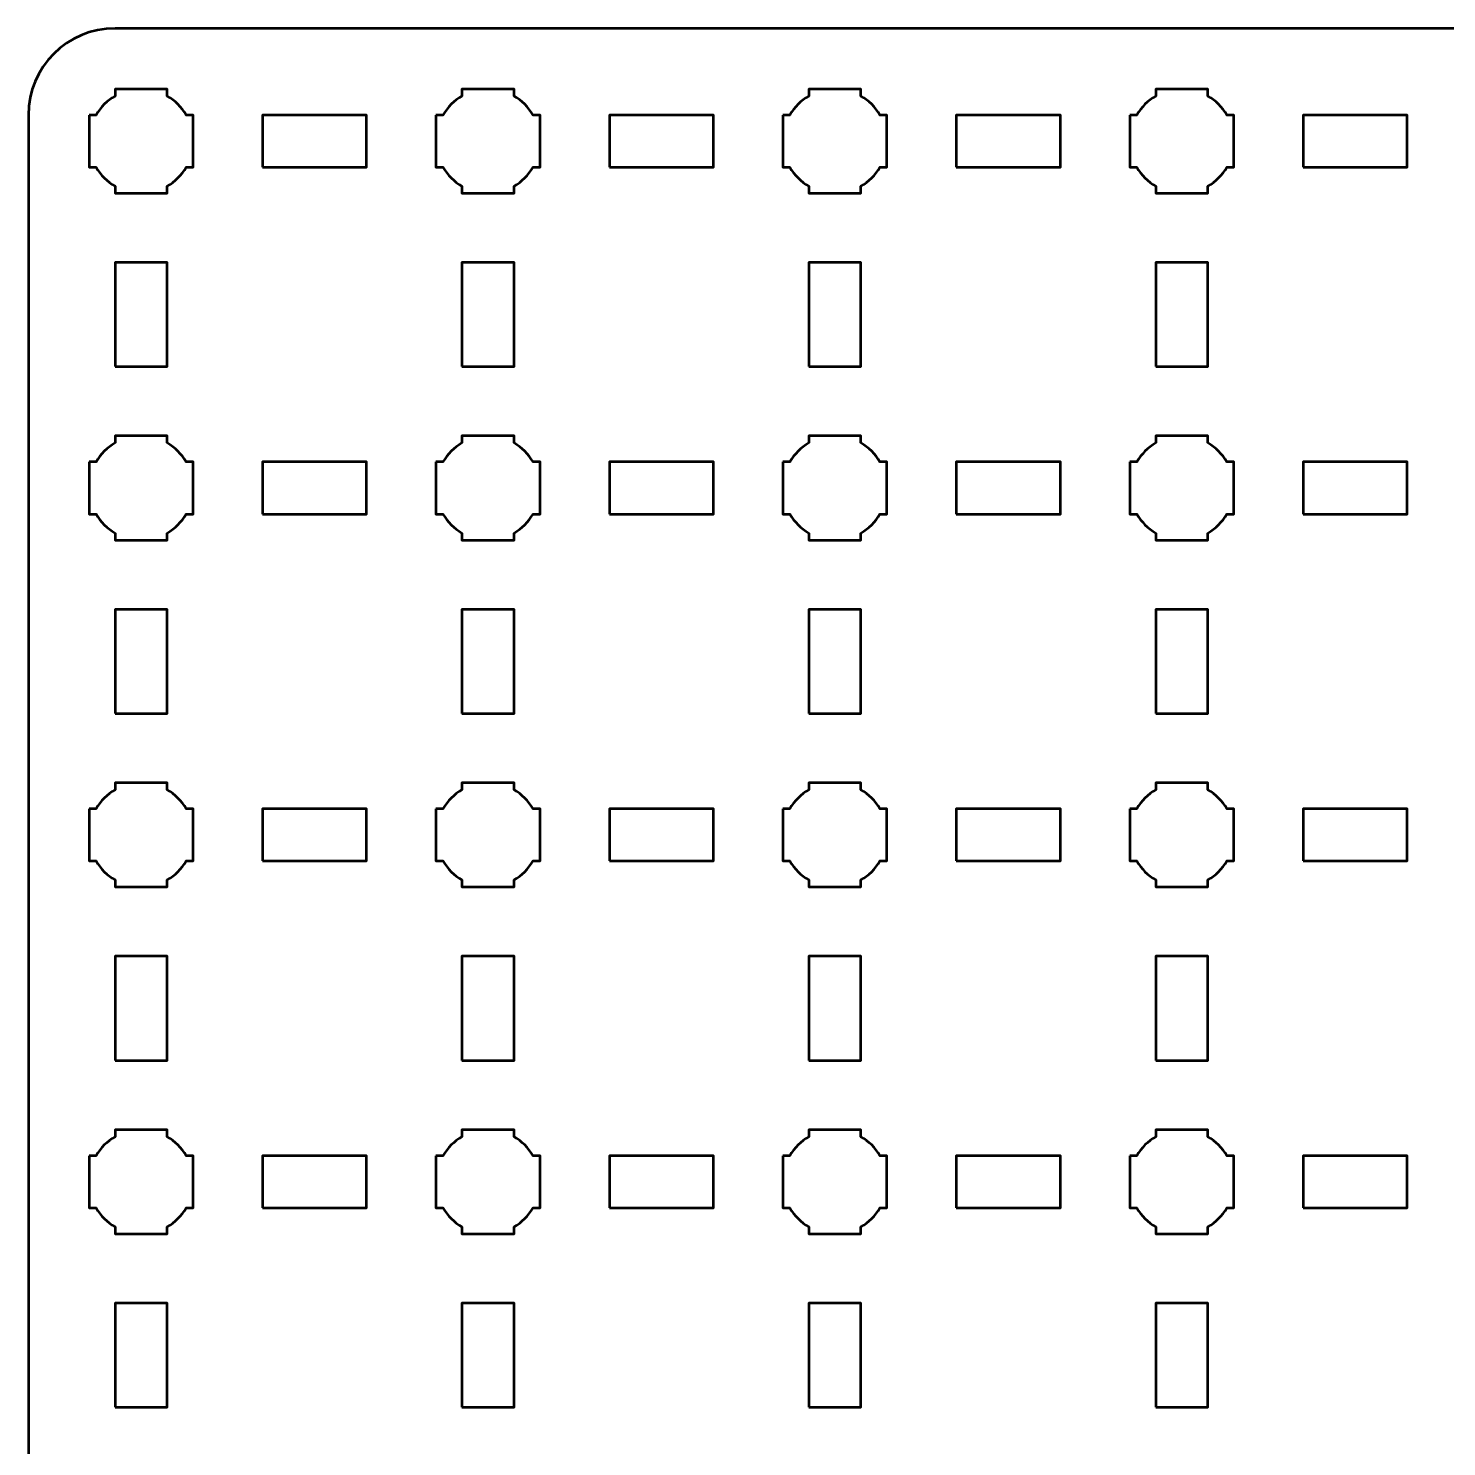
# Model space of a CAD drawing. Header units: centimetres. Extents: x -19.1 to -1.9, y -23.5 to -6.2.
# Drawn here: x -19.15 to -10.97, y -14.38 to -6.2 of the extents above; entities that cross this region are included whole.
import ezdxf

# ---------------------------------------------------------------- set-up
doc = ezdxf.new("R2010")
doc.units = ezdxf.units.CM
doc.header["$MEASUREMENT"] = 0
doc.layers.add('Layer 1', color=7, linetype='Continuous')

msp = doc.modelspace()

# ---------------------------------------------------------------- linework, layer by layer
at = {"layer": 'Layer 1', "lineweight": 53}
for points in [[(-17.8, -7), (-17.2, -7), (-17.2, -6.7), (-17.8, -6.7), (-17.8, -7)], [(-15.8, -7), (-15.2, -7), (-15.2, -6.7), (-15.8, -6.7), (-15.8, -7)], [(-13.8, -7), (-13.2, -7), (-13.2, -6.7), (-13.8, -6.7), (-13.8, -7)], [(-11.8, -7), (-11.2, -7), (-11.2, -6.7), (-11.8, -6.7), (-11.8, -7)], [(-18.65, -8.15), (-18.35, -8.15), (-18.35, -7.55), (-18.65, -7.55), (-18.65, -8.15)], [(-16.65, -8.15), (-16.35, -8.15), (-16.35, -7.55), (-16.65, -7.55), (-16.65, -8.15)], [(-14.65, -8.15), (-14.35, -8.15), (-14.35, -7.55), (-14.65, -7.55), (-14.65, -8.15)], [(-12.65, -8.15), (-12.35, -8.15), (-12.35, -7.55), (-12.65, -7.55), (-12.65, -8.15)], [(-17.8, -9), (-17.2, -9), (-17.2, -8.7), (-17.8, -8.7), (-17.8, -9)], [(-15.8, -9), (-15.2, -9), (-15.2, -8.7), (-15.8, -8.7), (-15.8, -9)], [(-13.8, -9), (-13.2, -9), (-13.2, -8.7), (-13.8, -8.7), (-13.8, -9)], [(-11.8, -9), (-11.2, -9), (-11.2, -8.7), (-11.8, -8.7), (-11.8, -9)], [(-18.65, -10.15), (-18.35, -10.15), (-18.35, -9.55), (-18.65, -9.55), (-18.65, -10.15)], [(-16.65, -10.15), (-16.35, -10.15), (-16.35, -9.55), (-16.65, -9.55), (-16.65, -10.15)], [(-14.65, -10.15), (-14.35, -10.15), (-14.35, -9.55), (-14.65, -9.55), (-14.65, -10.15)], [(-12.65, -10.15), (-12.35, -10.15), (-12.35, -9.55), (-12.65, -9.55), (-12.65, -10.15)], [(-17.8, -11), (-17.2, -11), (-17.2, -10.7), (-17.8, -10.7), (-17.8, -11)], [(-15.8, -11), (-15.2, -11), (-15.2, -10.7), (-15.8, -10.7), (-15.8, -11)], [(-13.8, -11), (-13.2, -11), (-13.2, -10.7), (-13.8, -10.7), (-13.8, -11)], [(-11.8, -11), (-11.2, -11), (-11.2, -10.7), (-11.8, -10.7), (-11.8, -11)], [(-18.65, -12.15), (-18.35, -12.15), (-18.35, -11.55), (-18.65, -11.55), (-18.65, -12.15)], [(-16.65, -12.15), (-16.35, -12.15), (-16.35, -11.55), (-16.65, -11.55), (-16.65, -12.15)], [(-14.65, -12.15), (-14.35, -12.15), (-14.35, -11.55), (-14.65, -11.55), (-14.65, -12.15)], [(-12.65, -12.15), (-12.35, -12.15), (-12.35, -11.55), (-12.65, -11.55), (-12.65, -12.15)], [(-17.8, -13), (-17.2, -13), (-17.2, -12.7), (-17.8, -12.7), (-17.8, -13)], [(-15.8, -13), (-15.2, -13), (-15.2, -12.7), (-15.8, -12.7), (-15.8, -13)], [(-13.8, -13), (-13.2, -13), (-13.2, -12.7), (-13.8, -12.7), (-13.8, -13)], [(-11.8, -13), (-11.2, -13), (-11.2, -12.7), (-11.8, -12.7), (-11.8, -13)], [(-18.65, -14.15), (-18.35, -14.15), (-18.35, -13.55), (-18.65, -13.55), (-18.65, -14.15)], [(-16.65, -14.15), (-16.35, -14.15), (-16.35, -13.55), (-16.65, -13.55), (-16.65, -14.15)], [(-14.65, -14.15), (-14.35, -14.15), (-14.35, -13.55), (-14.65, -13.55), (-14.65, -14.15)], [(-12.65, -14.15), (-12.35, -14.15), (-12.35, -13.55), (-12.65, -13.55), (-12.65, -14.15)]]:
    msp.add_lwpolyline(points, close=True, dxfattribs=at)
for points, knots in [([(-19.15, -23), (-19.15, -23), (-19.15, -6.7), (-19.15, -6.7), (-19.15, -6.7), (-19.15, -6.42391), (-18.92609, -6.2), (-18.65, -6.2), (-18.65, -6.2), (-18.65, -6.2), (-2.35, -6.2), (-2.35, -6.2), (-2.35, -6.2), (-2.07391, -6.2), (-1.85, -6.42391), (-1.85, -6.7), (-1.85, -6.7), (-1.85, -6.7), (-1.85, -23), (-1.85, -23), (-1.85, -23), (-1.85, -23.27609), (-2.07391, -23.5), (-2.35, -23.5), (-2.35, -23.5), (-2.35, -23.5), (-18.65, -23.5), (-18.65, -23.5), (-18.65, -23.5), (-18.92609, -23.5), (-19.15, -23.27609), (-19.15, -23)], [0, 0, 0, 0, 0.125, 0.125, 0.125, 0.125, 0.25, 0.25, 0.25, 0.25, 0.375, 0.375, 0.375, 0.375, 0.5, 0.5, 0.5, 0.5, 0.625, 0.625, 0.625, 0.625, 0.75, 0.75, 0.75, 0.75, 0.875, 0.875, 0.875, 0.875, 1, 1, 1, 1]), ([(-18.8, -6.7), (-18.8, -6.7), (-18.75985, -6.7), (-18.75985, -6.7), (-18.75985, -6.7), (-18.7335, -6.65447), (-18.69553, -6.6165), (-18.65, -6.59015), (-18.65, -6.59015), (-18.65, -6.59015), (-18.65, -6.55), (-18.65, -6.55), (-18.65, -6.55), (-18.65, -6.55), (-18.5, -6.55), (-18.5, -6.55), (-18.5, -6.55), (-18.5, -6.55), (-18.35, -6.55), (-18.35, -6.55), (-18.35, -6.55), (-18.35, -6.55), (-18.35, -6.59015), (-18.35, -6.59015), (-18.35, -6.59015), (-18.30447, -6.6165), (-18.2665, -6.65447), (-18.24015, -6.7), (-18.24015, -6.7), (-18.24015, -6.7), (-18.2, -6.7), (-18.2, -6.7), (-18.2, -6.7), (-18.2, -6.7), (-18.2, -6.85), (-18.2, -6.85), (-18.2, -6.85), (-18.2, -6.85), (-18.2, -7), (-18.2, -7), (-18.2, -7), (-18.2, -7), (-18.24015, -7), (-18.24015, -7), (-18.24015, -7), (-18.2665, -7.04553), (-18.30447, -7.0835), (-18.35, -7.10985), (-18.35, -7.10985), (-18.35, -7.10985), (-18.35, -7.15), (-18.35, -7.15), (-18.35, -7.15), (-18.35, -7.15), (-18.5, -7.15), (-18.5, -7.15), (-18.5, -7.15), (-18.5, -7.15), (-18.65, -7.15), (-18.65, -7.15), (-18.65, -7.15), (-18.65, -7.15), (-18.65, -7.10985), (-18.65, -7.10985), (-18.65, -7.10985), (-18.69553, -7.0835), (-18.7335, -7.04553), (-18.75985, -7), (-18.75985, -7), (-18.75985, -7), (-18.8, -7), (-18.8, -7), (-18.8, -7), (-18.8, -7), (-18.8, -6.85), (-18.8, -6.85), (-18.8, -6.85), (-18.8, -6.85), (-18.8, -6.7), (-18.8, -6.7)], [0, 0, 0, 0, 0.05, 0.05, 0.05, 0.05, 0.1, 0.1, 0.1, 0.1, 0.15, 0.15, 0.15, 0.15, 0.2, 0.2, 0.2, 0.2, 0.25, 0.25, 0.25, 0.25, 0.3, 0.3, 0.3, 0.3, 0.35, 0.35, 0.35, 0.35, 0.4, 0.4, 0.4, 0.4, 0.45, 0.45, 0.45, 0.45, 0.5, 0.5, 0.5, 0.5, 0.55, 0.55, 0.55, 0.55, 0.6, 0.6, 0.6, 0.6, 0.65, 0.65, 0.65, 0.65, 0.7, 0.7, 0.7, 0.7, 0.75, 0.75, 0.75, 0.75, 0.8, 0.8, 0.8, 0.8, 0.85, 0.85, 0.85, 0.85, 0.9, 0.9, 0.9, 0.9, 0.95, 0.95, 0.95, 0.95, 1, 1, 1, 1]), ([(-16.8, -6.7), (-16.8, -6.7), (-16.75985, -6.7), (-16.75985, -6.7), (-16.75985, -6.7), (-16.7335, -6.65447), (-16.69553, -6.6165), (-16.65, -6.59015), (-16.65, -6.59015), (-16.65, -6.59015), (-16.65, -6.55), (-16.65, -6.55), (-16.65, -6.55), (-16.65, -6.55), (-16.5, -6.55), (-16.5, -6.55), (-16.5, -6.55), (-16.5, -6.55), (-16.35, -6.55), (-16.35, -6.55), (-16.35, -6.55), (-16.35, -6.55), (-16.35, -6.59015), (-16.35, -6.59015), (-16.35, -6.59015), (-16.30447, -6.6165), (-16.2665, -6.65447), (-16.24015, -6.7), (-16.24015, -6.7), (-16.24015, -6.7), (-16.2, -6.7), (-16.2, -6.7), (-16.2, -6.7), (-16.2, -6.7), (-16.2, -6.85), (-16.2, -6.85), (-16.2, -6.85), (-16.2, -6.85), (-16.2, -7), (-16.2, -7), (-16.2, -7), (-16.2, -7), (-16.24015, -7), (-16.24015, -7), (-16.24015, -7), (-16.2665, -7.04553), (-16.30447, -7.0835), (-16.35, -7.10985), (-16.35, -7.10985), (-16.35, -7.10985), (-16.35, -7.15), (-16.35, -7.15), (-16.35, -7.15), (-16.35, -7.15), (-16.5, -7.15), (-16.5, -7.15), (-16.5, -7.15), (-16.5, -7.15), (-16.65, -7.15), (-16.65, -7.15), (-16.65, -7.15), (-16.65, -7.15), (-16.65, -7.10985), (-16.65, -7.10985), (-16.65, -7.10985), (-16.69553, -7.0835), (-16.7335, -7.04553), (-16.75985, -7), (-16.75985, -7), (-16.75985, -7), (-16.8, -7), (-16.8, -7), (-16.8, -7), (-16.8, -7), (-16.8, -6.85), (-16.8, -6.85), (-16.8, -6.85), (-16.8, -6.85), (-16.8, -6.7), (-16.8, -6.7)], [0, 0, 0, 0, 0.05, 0.05, 0.05, 0.05, 0.1, 0.1, 0.1, 0.1, 0.15, 0.15, 0.15, 0.15, 0.2, 0.2, 0.2, 0.2, 0.25, 0.25, 0.25, 0.25, 0.3, 0.3, 0.3, 0.3, 0.35, 0.35, 0.35, 0.35, 0.4, 0.4, 0.4, 0.4, 0.45, 0.45, 0.45, 0.45, 0.5, 0.5, 0.5, 0.5, 0.55, 0.55, 0.55, 0.55, 0.6, 0.6, 0.6, 0.6, 0.65, 0.65, 0.65, 0.65, 0.7, 0.7, 0.7, 0.7, 0.75, 0.75, 0.75, 0.75, 0.8, 0.8, 0.8, 0.8, 0.85, 0.85, 0.85, 0.85, 0.9, 0.9, 0.9, 0.9, 0.95, 0.95, 0.95, 0.95, 1, 1, 1, 1]), ([(-14.8, -6.7), (-14.8, -6.7), (-14.75985, -6.7), (-14.75985, -6.7), (-14.75985, -6.7), (-14.7335, -6.65447), (-14.69553, -6.6165), (-14.65, -6.59015), (-14.65, -6.59015), (-14.65, -6.59015), (-14.65, -6.55), (-14.65, -6.55), (-14.65, -6.55), (-14.65, -6.55), (-14.5, -6.55), (-14.5, -6.55), (-14.5, -6.55), (-14.5, -6.55), (-14.35, -6.55), (-14.35, -6.55), (-14.35, -6.55), (-14.35, -6.55), (-14.35, -6.59015), (-14.35, -6.59015), (-14.35, -6.59015), (-14.30447, -6.6165), (-14.2665, -6.65447), (-14.24015, -6.7), (-14.24015, -6.7), (-14.24015, -6.7), (-14.2, -6.7), (-14.2, -6.7), (-14.2, -6.7), (-14.2, -6.7), (-14.2, -6.85), (-14.2, -6.85), (-14.2, -6.85), (-14.2, -6.85), (-14.2, -7), (-14.2, -7), (-14.2, -7), (-14.2, -7), (-14.24015, -7), (-14.24015, -7), (-14.24015, -7), (-14.2665, -7.04553), (-14.30447, -7.0835), (-14.35, -7.10985), (-14.35, -7.10985), (-14.35, -7.10985), (-14.35, -7.15), (-14.35, -7.15), (-14.35, -7.15), (-14.35, -7.15), (-14.5, -7.15), (-14.5, -7.15), (-14.5, -7.15), (-14.5, -7.15), (-14.65, -7.15), (-14.65, -7.15), (-14.65, -7.15), (-14.65, -7.15), (-14.65, -7.10985), (-14.65, -7.10985), (-14.65, -7.10985), (-14.69553, -7.0835), (-14.7335, -7.04553), (-14.75985, -7), (-14.75985, -7), (-14.75985, -7), (-14.8, -7), (-14.8, -7), (-14.8, -7), (-14.8, -7), (-14.8, -6.85), (-14.8, -6.85), (-14.8, -6.85), (-14.8, -6.85), (-14.8, -6.7), (-14.8, -6.7)], [0, 0, 0, 0, 0.05, 0.05, 0.05, 0.05, 0.1, 0.1, 0.1, 0.1, 0.15, 0.15, 0.15, 0.15, 0.2, 0.2, 0.2, 0.2, 0.25, 0.25, 0.25, 0.25, 0.3, 0.3, 0.3, 0.3, 0.35, 0.35, 0.35, 0.35, 0.4, 0.4, 0.4, 0.4, 0.45, 0.45, 0.45, 0.45, 0.5, 0.5, 0.5, 0.5, 0.55, 0.55, 0.55, 0.55, 0.6, 0.6, 0.6, 0.6, 0.65, 0.65, 0.65, 0.65, 0.7, 0.7, 0.7, 0.7, 0.75, 0.75, 0.75, 0.75, 0.8, 0.8, 0.8, 0.8, 0.85, 0.85, 0.85, 0.85, 0.9, 0.9, 0.9, 0.9, 0.95, 0.95, 0.95, 0.95, 1, 1, 1, 1]), ([(-12.8, -6.7), (-12.8, -6.7), (-12.75985, -6.7), (-12.75985, -6.7), (-12.75985, -6.7), (-12.7335, -6.65447), (-12.69553, -6.6165), (-12.65, -6.59015), (-12.65, -6.59015), (-12.65, -6.59015), (-12.65, -6.55), (-12.65, -6.55), (-12.65, -6.55), (-12.65, -6.55), (-12.5, -6.55), (-12.5, -6.55), (-12.5, -6.55), (-12.5, -6.55), (-12.35, -6.55), (-12.35, -6.55), (-12.35, -6.55), (-12.35, -6.55), (-12.35, -6.59015), (-12.35, -6.59015), (-12.35, -6.59015), (-12.30447, -6.6165), (-12.2665, -6.65447), (-12.24015, -6.7), (-12.24015, -6.7), (-12.24015, -6.7), (-12.2, -6.7), (-12.2, -6.7), (-12.2, -6.7), (-12.2, -6.7), (-12.2, -6.85), (-12.2, -6.85), (-12.2, -6.85), (-12.2, -6.85), (-12.2, -7), (-12.2, -7), (-12.2, -7), (-12.2, -7), (-12.24015, -7), (-12.24015, -7), (-12.24015, -7), (-12.2665, -7.04553), (-12.30447, -7.0835), (-12.35, -7.10985), (-12.35, -7.10985), (-12.35, -7.10985), (-12.35, -7.15), (-12.35, -7.15), (-12.35, -7.15), (-12.35, -7.15), (-12.5, -7.15), (-12.5, -7.15), (-12.5, -7.15), (-12.5, -7.15), (-12.65, -7.15), (-12.65, -7.15), (-12.65, -7.15), (-12.65, -7.15), (-12.65, -7.10985), (-12.65, -7.10985), (-12.65, -7.10985), (-12.69553, -7.0835), (-12.7335, -7.04553), (-12.75985, -7), (-12.75985, -7), (-12.75985, -7), (-12.8, -7), (-12.8, -7), (-12.8, -7), (-12.8, -7), (-12.8, -6.85), (-12.8, -6.85), (-12.8, -6.85), (-12.8, -6.85), (-12.8, -6.7), (-12.8, -6.7)], [0, 0, 0, 0, 0.05, 0.05, 0.05, 0.05, 0.1, 0.1, 0.1, 0.1, 0.15, 0.15, 0.15, 0.15, 0.2, 0.2, 0.2, 0.2, 0.25, 0.25, 0.25, 0.25, 0.3, 0.3, 0.3, 0.3, 0.35, 0.35, 0.35, 0.35, 0.4, 0.4, 0.4, 0.4, 0.45, 0.45, 0.45, 0.45, 0.5, 0.5, 0.5, 0.5, 0.55, 0.55, 0.55, 0.55, 0.6, 0.6, 0.6, 0.6, 0.65, 0.65, 0.65, 0.65, 0.7, 0.7, 0.7, 0.7, 0.75, 0.75, 0.75, 0.75, 0.8, 0.8, 0.8, 0.8, 0.85, 0.85, 0.85, 0.85, 0.9, 0.9, 0.9, 0.9, 0.95, 0.95, 0.95, 0.95, 1, 1, 1, 1]), ([(-18.8, -8.7), (-18.8, -8.7), (-18.75985, -8.7), (-18.75985, -8.7), (-18.75985, -8.7), (-18.7335, -8.65447), (-18.69553, -8.6165), (-18.65, -8.59015), (-18.65, -8.59015), (-18.65, -8.59015), (-18.65, -8.55), (-18.65, -8.55), (-18.65, -8.55), (-18.65, -8.55), (-18.5, -8.55), (-18.5, -8.55), (-18.5, -8.55), (-18.5, -8.55), (-18.35, -8.55), (-18.35, -8.55), (-18.35, -8.55), (-18.35, -8.55), (-18.35, -8.59015), (-18.35, -8.59015), (-18.35, -8.59015), (-18.30447, -8.6165), (-18.2665, -8.65447), (-18.24015, -8.7), (-18.24015, -8.7), (-18.24015, -8.7), (-18.2, -8.7), (-18.2, -8.7), (-18.2, -8.7), (-18.2, -8.7), (-18.2, -8.85), (-18.2, -8.85), (-18.2, -8.85), (-18.2, -8.85), (-18.2, -9), (-18.2, -9), (-18.2, -9), (-18.2, -9), (-18.24015, -9), (-18.24015, -9), (-18.24015, -9), (-18.2665, -9.04553), (-18.30447, -9.0835), (-18.35, -9.10985), (-18.35, -9.10985), (-18.35, -9.10985), (-18.35, -9.15), (-18.35, -9.15), (-18.35, -9.15), (-18.35, -9.15), (-18.5, -9.15), (-18.5, -9.15), (-18.5, -9.15), (-18.5, -9.15), (-18.65, -9.15), (-18.65, -9.15), (-18.65, -9.15), (-18.65, -9.15), (-18.65, -9.10985), (-18.65, -9.10985), (-18.65, -9.10985), (-18.69553, -9.0835), (-18.7335, -9.04553), (-18.75985, -9), (-18.75985, -9), (-18.75985, -9), (-18.8, -9), (-18.8, -9), (-18.8, -9), (-18.8, -9), (-18.8, -8.85), (-18.8, -8.85), (-18.8, -8.85), (-18.8, -8.85), (-18.8, -8.7), (-18.8, -8.7)], [0, 0, 0, 0, 0.05, 0.05, 0.05, 0.05, 0.1, 0.1, 0.1, 0.1, 0.15, 0.15, 0.15, 0.15, 0.2, 0.2, 0.2, 0.2, 0.25, 0.25, 0.25, 0.25, 0.3, 0.3, 0.3, 0.3, 0.35, 0.35, 0.35, 0.35, 0.4, 0.4, 0.4, 0.4, 0.45, 0.45, 0.45, 0.45, 0.5, 0.5, 0.5, 0.5, 0.55, 0.55, 0.55, 0.55, 0.6, 0.6, 0.6, 0.6, 0.65, 0.65, 0.65, 0.65, 0.7, 0.7, 0.7, 0.7, 0.75, 0.75, 0.75, 0.75, 0.8, 0.8, 0.8, 0.8, 0.85, 0.85, 0.85, 0.85, 0.9, 0.9, 0.9, 0.9, 0.95, 0.95, 0.95, 0.95, 1, 1, 1, 1]), ([(-16.8, -8.7), (-16.8, -8.7), (-16.75985, -8.7), (-16.75985, -8.7), (-16.75985, -8.7), (-16.7335, -8.65447), (-16.69553, -8.6165), (-16.65, -8.59015), (-16.65, -8.59015), (-16.65, -8.59015), (-16.65, -8.55), (-16.65, -8.55), (-16.65, -8.55), (-16.65, -8.55), (-16.5, -8.55), (-16.5, -8.55), (-16.5, -8.55), (-16.5, -8.55), (-16.35, -8.55), (-16.35, -8.55), (-16.35, -8.55), (-16.35, -8.55), (-16.35, -8.59015), (-16.35, -8.59015), (-16.35, -8.59015), (-16.30447, -8.6165), (-16.2665, -8.65447), (-16.24015, -8.7), (-16.24015, -8.7), (-16.24015, -8.7), (-16.2, -8.7), (-16.2, -8.7), (-16.2, -8.7), (-16.2, -8.7), (-16.2, -8.85), (-16.2, -8.85), (-16.2, -8.85), (-16.2, -8.85), (-16.2, -9), (-16.2, -9), (-16.2, -9), (-16.2, -9), (-16.24015, -9), (-16.24015, -9), (-16.24015, -9), (-16.2665, -9.04553), (-16.30447, -9.0835), (-16.35, -9.10985), (-16.35, -9.10985), (-16.35, -9.10985), (-16.35, -9.15), (-16.35, -9.15), (-16.35, -9.15), (-16.35, -9.15), (-16.5, -9.15), (-16.5, -9.15), (-16.5, -9.15), (-16.5, -9.15), (-16.65, -9.15), (-16.65, -9.15), (-16.65, -9.15), (-16.65, -9.15), (-16.65, -9.10985), (-16.65, -9.10985), (-16.65, -9.10985), (-16.69553, -9.0835), (-16.7335, -9.04553), (-16.75985, -9), (-16.75985, -9), (-16.75985, -9), (-16.8, -9), (-16.8, -9), (-16.8, -9), (-16.8, -9), (-16.8, -8.85), (-16.8, -8.85), (-16.8, -8.85), (-16.8, -8.85), (-16.8, -8.7), (-16.8, -8.7)], [0, 0, 0, 0, 0.05, 0.05, 0.05, 0.05, 0.1, 0.1, 0.1, 0.1, 0.15, 0.15, 0.15, 0.15, 0.2, 0.2, 0.2, 0.2, 0.25, 0.25, 0.25, 0.25, 0.3, 0.3, 0.3, 0.3, 0.35, 0.35, 0.35, 0.35, 0.4, 0.4, 0.4, 0.4, 0.45, 0.45, 0.45, 0.45, 0.5, 0.5, 0.5, 0.5, 0.55, 0.55, 0.55, 0.55, 0.6, 0.6, 0.6, 0.6, 0.65, 0.65, 0.65, 0.65, 0.7, 0.7, 0.7, 0.7, 0.75, 0.75, 0.75, 0.75, 0.8, 0.8, 0.8, 0.8, 0.85, 0.85, 0.85, 0.85, 0.9, 0.9, 0.9, 0.9, 0.95, 0.95, 0.95, 0.95, 1, 1, 1, 1]), ([(-14.8, -8.7), (-14.8, -8.7), (-14.75985, -8.7), (-14.75985, -8.7), (-14.75985, -8.7), (-14.7335, -8.65447), (-14.69553, -8.6165), (-14.65, -8.59015), (-14.65, -8.59015), (-14.65, -8.59015), (-14.65, -8.55), (-14.65, -8.55), (-14.65, -8.55), (-14.65, -8.55), (-14.5, -8.55), (-14.5, -8.55), (-14.5, -8.55), (-14.5, -8.55), (-14.35, -8.55), (-14.35, -8.55), (-14.35, -8.55), (-14.35, -8.55), (-14.35, -8.59015), (-14.35, -8.59015), (-14.35, -8.59015), (-14.30447, -8.6165), (-14.2665, -8.65447), (-14.24015, -8.7), (-14.24015, -8.7), (-14.24015, -8.7), (-14.2, -8.7), (-14.2, -8.7), (-14.2, -8.7), (-14.2, -8.7), (-14.2, -8.85), (-14.2, -8.85), (-14.2, -8.85), (-14.2, -8.85), (-14.2, -9), (-14.2, -9), (-14.2, -9), (-14.2, -9), (-14.24015, -9), (-14.24015, -9), (-14.24015, -9), (-14.2665, -9.04553), (-14.30447, -9.0835), (-14.35, -9.10985), (-14.35, -9.10985), (-14.35, -9.10985), (-14.35, -9.15), (-14.35, -9.15), (-14.35, -9.15), (-14.35, -9.15), (-14.5, -9.15), (-14.5, -9.15), (-14.5, -9.15), (-14.5, -9.15), (-14.65, -9.15), (-14.65, -9.15), (-14.65, -9.15), (-14.65, -9.15), (-14.65, -9.10985), (-14.65, -9.10985), (-14.65, -9.10985), (-14.69553, -9.0835), (-14.7335, -9.04553), (-14.75985, -9), (-14.75985, -9), (-14.75985, -9), (-14.8, -9), (-14.8, -9), (-14.8, -9), (-14.8, -9), (-14.8, -8.85), (-14.8, -8.85), (-14.8, -8.85), (-14.8, -8.85), (-14.8, -8.7), (-14.8, -8.7)], [0, 0, 0, 0, 0.05, 0.05, 0.05, 0.05, 0.1, 0.1, 0.1, 0.1, 0.15, 0.15, 0.15, 0.15, 0.2, 0.2, 0.2, 0.2, 0.25, 0.25, 0.25, 0.25, 0.3, 0.3, 0.3, 0.3, 0.35, 0.35, 0.35, 0.35, 0.4, 0.4, 0.4, 0.4, 0.45, 0.45, 0.45, 0.45, 0.5, 0.5, 0.5, 0.5, 0.55, 0.55, 0.55, 0.55, 0.6, 0.6, 0.6, 0.6, 0.65, 0.65, 0.65, 0.65, 0.7, 0.7, 0.7, 0.7, 0.75, 0.75, 0.75, 0.75, 0.8, 0.8, 0.8, 0.8, 0.85, 0.85, 0.85, 0.85, 0.9, 0.9, 0.9, 0.9, 0.95, 0.95, 0.95, 0.95, 1, 1, 1, 1]), ([(-12.8, -8.7), (-12.8, -8.7), (-12.75985, -8.7), (-12.75985, -8.7), (-12.75985, -8.7), (-12.7335, -8.65447), (-12.69553, -8.6165), (-12.65, -8.59015), (-12.65, -8.59015), (-12.65, -8.59015), (-12.65, -8.55), (-12.65, -8.55), (-12.65, -8.55), (-12.65, -8.55), (-12.5, -8.55), (-12.5, -8.55), (-12.5, -8.55), (-12.5, -8.55), (-12.35, -8.55), (-12.35, -8.55), (-12.35, -8.55), (-12.35, -8.55), (-12.35, -8.59015), (-12.35, -8.59015), (-12.35, -8.59015), (-12.30447, -8.6165), (-12.2665, -8.65447), (-12.24015, -8.7), (-12.24015, -8.7), (-12.24015, -8.7), (-12.2, -8.7), (-12.2, -8.7), (-12.2, -8.7), (-12.2, -8.7), (-12.2, -8.85), (-12.2, -8.85), (-12.2, -8.85), (-12.2, -8.85), (-12.2, -9), (-12.2, -9), (-12.2, -9), (-12.2, -9), (-12.24015, -9), (-12.24015, -9), (-12.24015, -9), (-12.2665, -9.04553), (-12.30447, -9.0835), (-12.35, -9.10985), (-12.35, -9.10985), (-12.35, -9.10985), (-12.35, -9.15), (-12.35, -9.15), (-12.35, -9.15), (-12.35, -9.15), (-12.5, -9.15), (-12.5, -9.15), (-12.5, -9.15), (-12.5, -9.15), (-12.65, -9.15), (-12.65, -9.15), (-12.65, -9.15), (-12.65, -9.15), (-12.65, -9.10985), (-12.65, -9.10985), (-12.65, -9.10985), (-12.69553, -9.0835), (-12.7335, -9.04553), (-12.75985, -9), (-12.75985, -9), (-12.75985, -9), (-12.8, -9), (-12.8, -9), (-12.8, -9), (-12.8, -9), (-12.8, -8.85), (-12.8, -8.85), (-12.8, -8.85), (-12.8, -8.85), (-12.8, -8.7), (-12.8, -8.7)], [0, 0, 0, 0, 0.05, 0.05, 0.05, 0.05, 0.1, 0.1, 0.1, 0.1, 0.15, 0.15, 0.15, 0.15, 0.2, 0.2, 0.2, 0.2, 0.25, 0.25, 0.25, 0.25, 0.3, 0.3, 0.3, 0.3, 0.35, 0.35, 0.35, 0.35, 0.4, 0.4, 0.4, 0.4, 0.45, 0.45, 0.45, 0.45, 0.5, 0.5, 0.5, 0.5, 0.55, 0.55, 0.55, 0.55, 0.6, 0.6, 0.6, 0.6, 0.65, 0.65, 0.65, 0.65, 0.7, 0.7, 0.7, 0.7, 0.75, 0.75, 0.75, 0.75, 0.8, 0.8, 0.8, 0.8, 0.85, 0.85, 0.85, 0.85, 0.9, 0.9, 0.9, 0.9, 0.95, 0.95, 0.95, 0.95, 1, 1, 1, 1]), ([(-18.8, -10.7), (-18.8, -10.7), (-18.75985, -10.7), (-18.75985, -10.7), (-18.75985, -10.7), (-18.7335, -10.65447), (-18.69553, -10.6165), (-18.65, -10.59015), (-18.65, -10.59015), (-18.65, -10.59015), (-18.65, -10.55), (-18.65, -10.55), (-18.65, -10.55), (-18.65, -10.55), (-18.5, -10.55), (-18.5, -10.55), (-18.5, -10.55), (-18.5, -10.55), (-18.35, -10.55), (-18.35, -10.55), (-18.35, -10.55), (-18.35, -10.55), (-18.35, -10.59015), (-18.35, -10.59015), (-18.35, -10.59015), (-18.30447, -10.6165), (-18.2665, -10.65447), (-18.24015, -10.7), (-18.24015, -10.7), (-18.24015, -10.7), (-18.2, -10.7), (-18.2, -10.7), (-18.2, -10.7), (-18.2, -10.7), (-18.2, -10.85), (-18.2, -10.85), (-18.2, -10.85), (-18.2, -10.85), (-18.2, -11), (-18.2, -11), (-18.2, -11), (-18.2, -11), (-18.24015, -11), (-18.24015, -11), (-18.24015, -11), (-18.2665, -11.04553), (-18.30447, -11.0835), (-18.35, -11.10985), (-18.35, -11.10985), (-18.35, -11.10985), (-18.35, -11.15), (-18.35, -11.15), (-18.35, -11.15), (-18.35, -11.15), (-18.5, -11.15), (-18.5, -11.15), (-18.5, -11.15), (-18.5, -11.15), (-18.65, -11.15), (-18.65, -11.15), (-18.65, -11.15), (-18.65, -11.15), (-18.65, -11.10985), (-18.65, -11.10985), (-18.65, -11.10985), (-18.69553, -11.0835), (-18.7335, -11.04553), (-18.75985, -11), (-18.75985, -11), (-18.75985, -11), (-18.8, -11), (-18.8, -11), (-18.8, -11), (-18.8, -11), (-18.8, -10.85), (-18.8, -10.85), (-18.8, -10.85), (-18.8, -10.85), (-18.8, -10.7), (-18.8, -10.7)], [0, 0, 0, 0, 0.05, 0.05, 0.05, 0.05, 0.1, 0.1, 0.1, 0.1, 0.15, 0.15, 0.15, 0.15, 0.2, 0.2, 0.2, 0.2, 0.25, 0.25, 0.25, 0.25, 0.3, 0.3, 0.3, 0.3, 0.35, 0.35, 0.35, 0.35, 0.4, 0.4, 0.4, 0.4, 0.45, 0.45, 0.45, 0.45, 0.5, 0.5, 0.5, 0.5, 0.55, 0.55, 0.55, 0.55, 0.6, 0.6, 0.6, 0.6, 0.65, 0.65, 0.65, 0.65, 0.7, 0.7, 0.7, 0.7, 0.75, 0.75, 0.75, 0.75, 0.8, 0.8, 0.8, 0.8, 0.85, 0.85, 0.85, 0.85, 0.9, 0.9, 0.9, 0.9, 0.95, 0.95, 0.95, 0.95, 1, 1, 1, 1]), ([(-16.8, -10.7), (-16.8, -10.7), (-16.75985, -10.7), (-16.75985, -10.7), (-16.75985, -10.7), (-16.7335, -10.65447), (-16.69553, -10.6165), (-16.65, -10.59015), (-16.65, -10.59015), (-16.65, -10.59015), (-16.65, -10.55), (-16.65, -10.55), (-16.65, -10.55), (-16.65, -10.55), (-16.5, -10.55), (-16.5, -10.55), (-16.5, -10.55), (-16.5, -10.55), (-16.35, -10.55), (-16.35, -10.55), (-16.35, -10.55), (-16.35, -10.55), (-16.35, -10.59015), (-16.35, -10.59015), (-16.35, -10.59015), (-16.30447, -10.6165), (-16.2665, -10.65447), (-16.24015, -10.7), (-16.24015, -10.7), (-16.24015, -10.7), (-16.2, -10.7), (-16.2, -10.7), (-16.2, -10.7), (-16.2, -10.7), (-16.2, -10.85), (-16.2, -10.85), (-16.2, -10.85), (-16.2, -10.85), (-16.2, -11), (-16.2, -11), (-16.2, -11), (-16.2, -11), (-16.24015, -11), (-16.24015, -11), (-16.24015, -11), (-16.2665, -11.04553), (-16.30447, -11.0835), (-16.35, -11.10985), (-16.35, -11.10985), (-16.35, -11.10985), (-16.35, -11.15), (-16.35, -11.15), (-16.35, -11.15), (-16.35, -11.15), (-16.5, -11.15), (-16.5, -11.15), (-16.5, -11.15), (-16.5, -11.15), (-16.65, -11.15), (-16.65, -11.15), (-16.65, -11.15), (-16.65, -11.15), (-16.65, -11.10985), (-16.65, -11.10985), (-16.65, -11.10985), (-16.69553, -11.0835), (-16.7335, -11.04553), (-16.75985, -11), (-16.75985, -11), (-16.75985, -11), (-16.8, -11), (-16.8, -11), (-16.8, -11), (-16.8, -11), (-16.8, -10.85), (-16.8, -10.85), (-16.8, -10.85), (-16.8, -10.85), (-16.8, -10.7), (-16.8, -10.7)], [0, 0, 0, 0, 0.05, 0.05, 0.05, 0.05, 0.1, 0.1, 0.1, 0.1, 0.15, 0.15, 0.15, 0.15, 0.2, 0.2, 0.2, 0.2, 0.25, 0.25, 0.25, 0.25, 0.3, 0.3, 0.3, 0.3, 0.35, 0.35, 0.35, 0.35, 0.4, 0.4, 0.4, 0.4, 0.45, 0.45, 0.45, 0.45, 0.5, 0.5, 0.5, 0.5, 0.55, 0.55, 0.55, 0.55, 0.6, 0.6, 0.6, 0.6, 0.65, 0.65, 0.65, 0.65, 0.7, 0.7, 0.7, 0.7, 0.75, 0.75, 0.75, 0.75, 0.8, 0.8, 0.8, 0.8, 0.85, 0.85, 0.85, 0.85, 0.9, 0.9, 0.9, 0.9, 0.95, 0.95, 0.95, 0.95, 1, 1, 1, 1]), ([(-14.8, -10.7), (-14.8, -10.7), (-14.75985, -10.7), (-14.75985, -10.7), (-14.75985, -10.7), (-14.7335, -10.65447), (-14.69553, -10.6165), (-14.65, -10.59015), (-14.65, -10.59015), (-14.65, -10.59015), (-14.65, -10.55), (-14.65, -10.55), (-14.65, -10.55), (-14.65, -10.55), (-14.5, -10.55), (-14.5, -10.55), (-14.5, -10.55), (-14.5, -10.55), (-14.35, -10.55), (-14.35, -10.55), (-14.35, -10.55), (-14.35, -10.55), (-14.35, -10.59015), (-14.35, -10.59015), (-14.35, -10.59015), (-14.30447, -10.6165), (-14.2665, -10.65447), (-14.24015, -10.7), (-14.24015, -10.7), (-14.24015, -10.7), (-14.2, -10.7), (-14.2, -10.7), (-14.2, -10.7), (-14.2, -10.7), (-14.2, -10.85), (-14.2, -10.85), (-14.2, -10.85), (-14.2, -10.85), (-14.2, -11), (-14.2, -11), (-14.2, -11), (-14.2, -11), (-14.24015, -11), (-14.24015, -11), (-14.24015, -11), (-14.2665, -11.04553), (-14.30447, -11.0835), (-14.35, -11.10985), (-14.35, -11.10985), (-14.35, -11.10985), (-14.35, -11.15), (-14.35, -11.15), (-14.35, -11.15), (-14.35, -11.15), (-14.5, -11.15), (-14.5, -11.15), (-14.5, -11.15), (-14.5, -11.15), (-14.65, -11.15), (-14.65, -11.15), (-14.65, -11.15), (-14.65, -11.15), (-14.65, -11.10985), (-14.65, -11.10985), (-14.65, -11.10985), (-14.69553, -11.0835), (-14.7335, -11.04553), (-14.75985, -11), (-14.75985, -11), (-14.75985, -11), (-14.8, -11), (-14.8, -11), (-14.8, -11), (-14.8, -11), (-14.8, -10.85), (-14.8, -10.85), (-14.8, -10.85), (-14.8, -10.85), (-14.8, -10.7), (-14.8, -10.7)], [0, 0, 0, 0, 0.05, 0.05, 0.05, 0.05, 0.1, 0.1, 0.1, 0.1, 0.15, 0.15, 0.15, 0.15, 0.2, 0.2, 0.2, 0.2, 0.25, 0.25, 0.25, 0.25, 0.3, 0.3, 0.3, 0.3, 0.35, 0.35, 0.35, 0.35, 0.4, 0.4, 0.4, 0.4, 0.45, 0.45, 0.45, 0.45, 0.5, 0.5, 0.5, 0.5, 0.55, 0.55, 0.55, 0.55, 0.6, 0.6, 0.6, 0.6, 0.65, 0.65, 0.65, 0.65, 0.7, 0.7, 0.7, 0.7, 0.75, 0.75, 0.75, 0.75, 0.8, 0.8, 0.8, 0.8, 0.85, 0.85, 0.85, 0.85, 0.9, 0.9, 0.9, 0.9, 0.95, 0.95, 0.95, 0.95, 1, 1, 1, 1]), ([(-12.8, -10.7), (-12.8, -10.7), (-12.75985, -10.7), (-12.75985, -10.7), (-12.75985, -10.7), (-12.7335, -10.65447), (-12.69553, -10.6165), (-12.65, -10.59015), (-12.65, -10.59015), (-12.65, -10.59015), (-12.65, -10.55), (-12.65, -10.55), (-12.65, -10.55), (-12.65, -10.55), (-12.5, -10.55), (-12.5, -10.55), (-12.5, -10.55), (-12.5, -10.55), (-12.35, -10.55), (-12.35, -10.55), (-12.35, -10.55), (-12.35, -10.55), (-12.35, -10.59015), (-12.35, -10.59015), (-12.35, -10.59015), (-12.30447, -10.6165), (-12.2665, -10.65447), (-12.24015, -10.7), (-12.24015, -10.7), (-12.24015, -10.7), (-12.2, -10.7), (-12.2, -10.7), (-12.2, -10.7), (-12.2, -10.7), (-12.2, -10.85), (-12.2, -10.85), (-12.2, -10.85), (-12.2, -10.85), (-12.2, -11), (-12.2, -11), (-12.2, -11), (-12.2, -11), (-12.24015, -11), (-12.24015, -11), (-12.24015, -11), (-12.2665, -11.04553), (-12.30447, -11.0835), (-12.35, -11.10985), (-12.35, -11.10985), (-12.35, -11.10985), (-12.35, -11.15), (-12.35, -11.15), (-12.35, -11.15), (-12.35, -11.15), (-12.5, -11.15), (-12.5, -11.15), (-12.5, -11.15), (-12.5, -11.15), (-12.65, -11.15), (-12.65, -11.15), (-12.65, -11.15), (-12.65, -11.15), (-12.65, -11.10985), (-12.65, -11.10985), (-12.65, -11.10985), (-12.69553, -11.0835), (-12.7335, -11.04553), (-12.75985, -11), (-12.75985, -11), (-12.75985, -11), (-12.8, -11), (-12.8, -11), (-12.8, -11), (-12.8, -11), (-12.8, -10.85), (-12.8, -10.85), (-12.8, -10.85), (-12.8, -10.85), (-12.8, -10.7), (-12.8, -10.7)], [0, 0, 0, 0, 0.05, 0.05, 0.05, 0.05, 0.1, 0.1, 0.1, 0.1, 0.15, 0.15, 0.15, 0.15, 0.2, 0.2, 0.2, 0.2, 0.25, 0.25, 0.25, 0.25, 0.3, 0.3, 0.3, 0.3, 0.35, 0.35, 0.35, 0.35, 0.4, 0.4, 0.4, 0.4, 0.45, 0.45, 0.45, 0.45, 0.5, 0.5, 0.5, 0.5, 0.55, 0.55, 0.55, 0.55, 0.6, 0.6, 0.6, 0.6, 0.65, 0.65, 0.65, 0.65, 0.7, 0.7, 0.7, 0.7, 0.75, 0.75, 0.75, 0.75, 0.8, 0.8, 0.8, 0.8, 0.85, 0.85, 0.85, 0.85, 0.9, 0.9, 0.9, 0.9, 0.95, 0.95, 0.95, 0.95, 1, 1, 1, 1]), ([(-18.8, -12.7), (-18.8, -12.7), (-18.75985, -12.7), (-18.75985, -12.7), (-18.75985, -12.7), (-18.7335, -12.65447), (-18.69553, -12.6165), (-18.65, -12.59015), (-18.65, -12.59015), (-18.65, -12.59015), (-18.65, -12.55), (-18.65, -12.55), (-18.65, -12.55), (-18.65, -12.55), (-18.5, -12.55), (-18.5, -12.55), (-18.5, -12.55), (-18.5, -12.55), (-18.35, -12.55), (-18.35, -12.55), (-18.35, -12.55), (-18.35, -12.55), (-18.35, -12.59015), (-18.35, -12.59015), (-18.35, -12.59015), (-18.30447, -12.6165), (-18.2665, -12.65447), (-18.24015, -12.7), (-18.24015, -12.7), (-18.24015, -12.7), (-18.2, -12.7), (-18.2, -12.7), (-18.2, -12.7), (-18.2, -12.7), (-18.2, -12.85), (-18.2, -12.85), (-18.2, -12.85), (-18.2, -12.85), (-18.2, -13), (-18.2, -13), (-18.2, -13), (-18.2, -13), (-18.24015, -13), (-18.24015, -13), (-18.24015, -13), (-18.2665, -13.04553), (-18.30447, -13.0835), (-18.35, -13.10985), (-18.35, -13.10985), (-18.35, -13.10985), (-18.35, -13.15), (-18.35, -13.15), (-18.35, -13.15), (-18.35, -13.15), (-18.5, -13.15), (-18.5, -13.15), (-18.5, -13.15), (-18.5, -13.15), (-18.65, -13.15), (-18.65, -13.15), (-18.65, -13.15), (-18.65, -13.15), (-18.65, -13.10985), (-18.65, -13.10985), (-18.65, -13.10985), (-18.69553, -13.0835), (-18.7335, -13.04553), (-18.75985, -13), (-18.75985, -13), (-18.75985, -13), (-18.8, -13), (-18.8, -13), (-18.8, -13), (-18.8, -13), (-18.8, -12.85), (-18.8, -12.85), (-18.8, -12.85), (-18.8, -12.85), (-18.8, -12.7), (-18.8, -12.7)], [0, 0, 0, 0, 0.05, 0.05, 0.05, 0.05, 0.1, 0.1, 0.1, 0.1, 0.15, 0.15, 0.15, 0.15, 0.2, 0.2, 0.2, 0.2, 0.25, 0.25, 0.25, 0.25, 0.3, 0.3, 0.3, 0.3, 0.35, 0.35, 0.35, 0.35, 0.4, 0.4, 0.4, 0.4, 0.45, 0.45, 0.45, 0.45, 0.5, 0.5, 0.5, 0.5, 0.55, 0.55, 0.55, 0.55, 0.6, 0.6, 0.6, 0.6, 0.65, 0.65, 0.65, 0.65, 0.7, 0.7, 0.7, 0.7, 0.75, 0.75, 0.75, 0.75, 0.8, 0.8, 0.8, 0.8, 0.85, 0.85, 0.85, 0.85, 0.9, 0.9, 0.9, 0.9, 0.95, 0.95, 0.95, 0.95, 1, 1, 1, 1]), ([(-16.8, -12.7), (-16.8, -12.7), (-16.75985, -12.7), (-16.75985, -12.7), (-16.75985, -12.7), (-16.7335, -12.65447), (-16.69553, -12.6165), (-16.65, -12.59015), (-16.65, -12.59015), (-16.65, -12.59015), (-16.65, -12.55), (-16.65, -12.55), (-16.65, -12.55), (-16.65, -12.55), (-16.5, -12.55), (-16.5, -12.55), (-16.5, -12.55), (-16.5, -12.55), (-16.35, -12.55), (-16.35, -12.55), (-16.35, -12.55), (-16.35, -12.55), (-16.35, -12.59015), (-16.35, -12.59015), (-16.35, -12.59015), (-16.30447, -12.6165), (-16.2665, -12.65447), (-16.24015, -12.7), (-16.24015, -12.7), (-16.24015, -12.7), (-16.2, -12.7), (-16.2, -12.7), (-16.2, -12.7), (-16.2, -12.7), (-16.2, -12.85), (-16.2, -12.85), (-16.2, -12.85), (-16.2, -12.85), (-16.2, -13), (-16.2, -13), (-16.2, -13), (-16.2, -13), (-16.24015, -13), (-16.24015, -13), (-16.24015, -13), (-16.2665, -13.04553), (-16.30447, -13.0835), (-16.35, -13.10985), (-16.35, -13.10985), (-16.35, -13.10985), (-16.35, -13.15), (-16.35, -13.15), (-16.35, -13.15), (-16.35, -13.15), (-16.5, -13.15), (-16.5, -13.15), (-16.5, -13.15), (-16.5, -13.15), (-16.65, -13.15), (-16.65, -13.15), (-16.65, -13.15), (-16.65, -13.15), (-16.65, -13.10985), (-16.65, -13.10985), (-16.65, -13.10985), (-16.69553, -13.0835), (-16.7335, -13.04553), (-16.75985, -13), (-16.75985, -13), (-16.75985, -13), (-16.8, -13), (-16.8, -13), (-16.8, -13), (-16.8, -13), (-16.8, -12.85), (-16.8, -12.85), (-16.8, -12.85), (-16.8, -12.85), (-16.8, -12.7), (-16.8, -12.7)], [0, 0, 0, 0, 0.05, 0.05, 0.05, 0.05, 0.1, 0.1, 0.1, 0.1, 0.15, 0.15, 0.15, 0.15, 0.2, 0.2, 0.2, 0.2, 0.25, 0.25, 0.25, 0.25, 0.3, 0.3, 0.3, 0.3, 0.35, 0.35, 0.35, 0.35, 0.4, 0.4, 0.4, 0.4, 0.45, 0.45, 0.45, 0.45, 0.5, 0.5, 0.5, 0.5, 0.55, 0.55, 0.55, 0.55, 0.6, 0.6, 0.6, 0.6, 0.65, 0.65, 0.65, 0.65, 0.7, 0.7, 0.7, 0.7, 0.75, 0.75, 0.75, 0.75, 0.8, 0.8, 0.8, 0.8, 0.85, 0.85, 0.85, 0.85, 0.9, 0.9, 0.9, 0.9, 0.95, 0.95, 0.95, 0.95, 1, 1, 1, 1]), ([(-14.8, -12.7), (-14.8, -12.7), (-14.75985, -12.7), (-14.75985, -12.7), (-14.75985, -12.7), (-14.7335, -12.65447), (-14.69553, -12.6165), (-14.65, -12.59015), (-14.65, -12.59015), (-14.65, -12.59015), (-14.65, -12.55), (-14.65, -12.55), (-14.65, -12.55), (-14.65, -12.55), (-14.5, -12.55), (-14.5, -12.55), (-14.5, -12.55), (-14.5, -12.55), (-14.35, -12.55), (-14.35, -12.55), (-14.35, -12.55), (-14.35, -12.55), (-14.35, -12.59015), (-14.35, -12.59015), (-14.35, -12.59015), (-14.30447, -12.6165), (-14.2665, -12.65447), (-14.24015, -12.7), (-14.24015, -12.7), (-14.24015, -12.7), (-14.2, -12.7), (-14.2, -12.7), (-14.2, -12.7), (-14.2, -12.7), (-14.2, -12.85), (-14.2, -12.85), (-14.2, -12.85), (-14.2, -12.85), (-14.2, -13), (-14.2, -13), (-14.2, -13), (-14.2, -13), (-14.24015, -13), (-14.24015, -13), (-14.24015, -13), (-14.2665, -13.04553), (-14.30447, -13.0835), (-14.35, -13.10985), (-14.35, -13.10985), (-14.35, -13.10985), (-14.35, -13.15), (-14.35, -13.15), (-14.35, -13.15), (-14.35, -13.15), (-14.5, -13.15), (-14.5, -13.15), (-14.5, -13.15), (-14.5, -13.15), (-14.65, -13.15), (-14.65, -13.15), (-14.65, -13.15), (-14.65, -13.15), (-14.65, -13.10985), (-14.65, -13.10985), (-14.65, -13.10985), (-14.69553, -13.0835), (-14.7335, -13.04553), (-14.75985, -13), (-14.75985, -13), (-14.75985, -13), (-14.8, -13), (-14.8, -13), (-14.8, -13), (-14.8, -13), (-14.8, -12.85), (-14.8, -12.85), (-14.8, -12.85), (-14.8, -12.85), (-14.8, -12.7), (-14.8, -12.7)], [0, 0, 0, 0, 0.05, 0.05, 0.05, 0.05, 0.1, 0.1, 0.1, 0.1, 0.15, 0.15, 0.15, 0.15, 0.2, 0.2, 0.2, 0.2, 0.25, 0.25, 0.25, 0.25, 0.3, 0.3, 0.3, 0.3, 0.35, 0.35, 0.35, 0.35, 0.4, 0.4, 0.4, 0.4, 0.45, 0.45, 0.45, 0.45, 0.5, 0.5, 0.5, 0.5, 0.55, 0.55, 0.55, 0.55, 0.6, 0.6, 0.6, 0.6, 0.65, 0.65, 0.65, 0.65, 0.7, 0.7, 0.7, 0.7, 0.75, 0.75, 0.75, 0.75, 0.8, 0.8, 0.8, 0.8, 0.85, 0.85, 0.85, 0.85, 0.9, 0.9, 0.9, 0.9, 0.95, 0.95, 0.95, 0.95, 1, 1, 1, 1]), ([(-12.8, -12.7), (-12.8, -12.7), (-12.75985, -12.7), (-12.75985, -12.7), (-12.75985, -12.7), (-12.7335, -12.65447), (-12.69553, -12.6165), (-12.65, -12.59015), (-12.65, -12.59015), (-12.65, -12.59015), (-12.65, -12.55), (-12.65, -12.55), (-12.65, -12.55), (-12.65, -12.55), (-12.5, -12.55), (-12.5, -12.55), (-12.5, -12.55), (-12.5, -12.55), (-12.35, -12.55), (-12.35, -12.55), (-12.35, -12.55), (-12.35, -12.55), (-12.35, -12.59015), (-12.35, -12.59015), (-12.35, -12.59015), (-12.30447, -12.6165), (-12.2665, -12.65447), (-12.24015, -12.7), (-12.24015, -12.7), (-12.24015, -12.7), (-12.2, -12.7), (-12.2, -12.7), (-12.2, -12.7), (-12.2, -12.7), (-12.2, -12.85), (-12.2, -12.85), (-12.2, -12.85), (-12.2, -12.85), (-12.2, -13), (-12.2, -13), (-12.2, -13), (-12.2, -13), (-12.24015, -13), (-12.24015, -13), (-12.24015, -13), (-12.2665, -13.04553), (-12.30447, -13.0835), (-12.35, -13.10985), (-12.35, -13.10985), (-12.35, -13.10985), (-12.35, -13.15), (-12.35, -13.15), (-12.35, -13.15), (-12.35, -13.15), (-12.5, -13.15), (-12.5, -13.15), (-12.5, -13.15), (-12.5, -13.15), (-12.65, -13.15), (-12.65, -13.15), (-12.65, -13.15), (-12.65, -13.15), (-12.65, -13.10985), (-12.65, -13.10985), (-12.65, -13.10985), (-12.69553, -13.0835), (-12.7335, -13.04553), (-12.75985, -13), (-12.75985, -13), (-12.75985, -13), (-12.8, -13), (-12.8, -13), (-12.8, -13), (-12.8, -13), (-12.8, -12.85), (-12.8, -12.85), (-12.8, -12.85), (-12.8, -12.85), (-12.8, -12.7), (-12.8, -12.7)], [0, 0, 0, 0, 0.05, 0.05, 0.05, 0.05, 0.1, 0.1, 0.1, 0.1, 0.15, 0.15, 0.15, 0.15, 0.2, 0.2, 0.2, 0.2, 0.25, 0.25, 0.25, 0.25, 0.3, 0.3, 0.3, 0.3, 0.35, 0.35, 0.35, 0.35, 0.4, 0.4, 0.4, 0.4, 0.45, 0.45, 0.45, 0.45, 0.5, 0.5, 0.5, 0.5, 0.55, 0.55, 0.55, 0.55, 0.6, 0.6, 0.6, 0.6, 0.65, 0.65, 0.65, 0.65, 0.7, 0.7, 0.7, 0.7, 0.75, 0.75, 0.75, 0.75, 0.8, 0.8, 0.8, 0.8, 0.85, 0.85, 0.85, 0.85, 0.9, 0.9, 0.9, 0.9, 0.95, 0.95, 0.95, 0.95, 1, 1, 1, 1])]:
    msp.add_open_spline(points, degree=3, knots=knots, dxfattribs=at)

doc.saveas('drawing.dxf')
